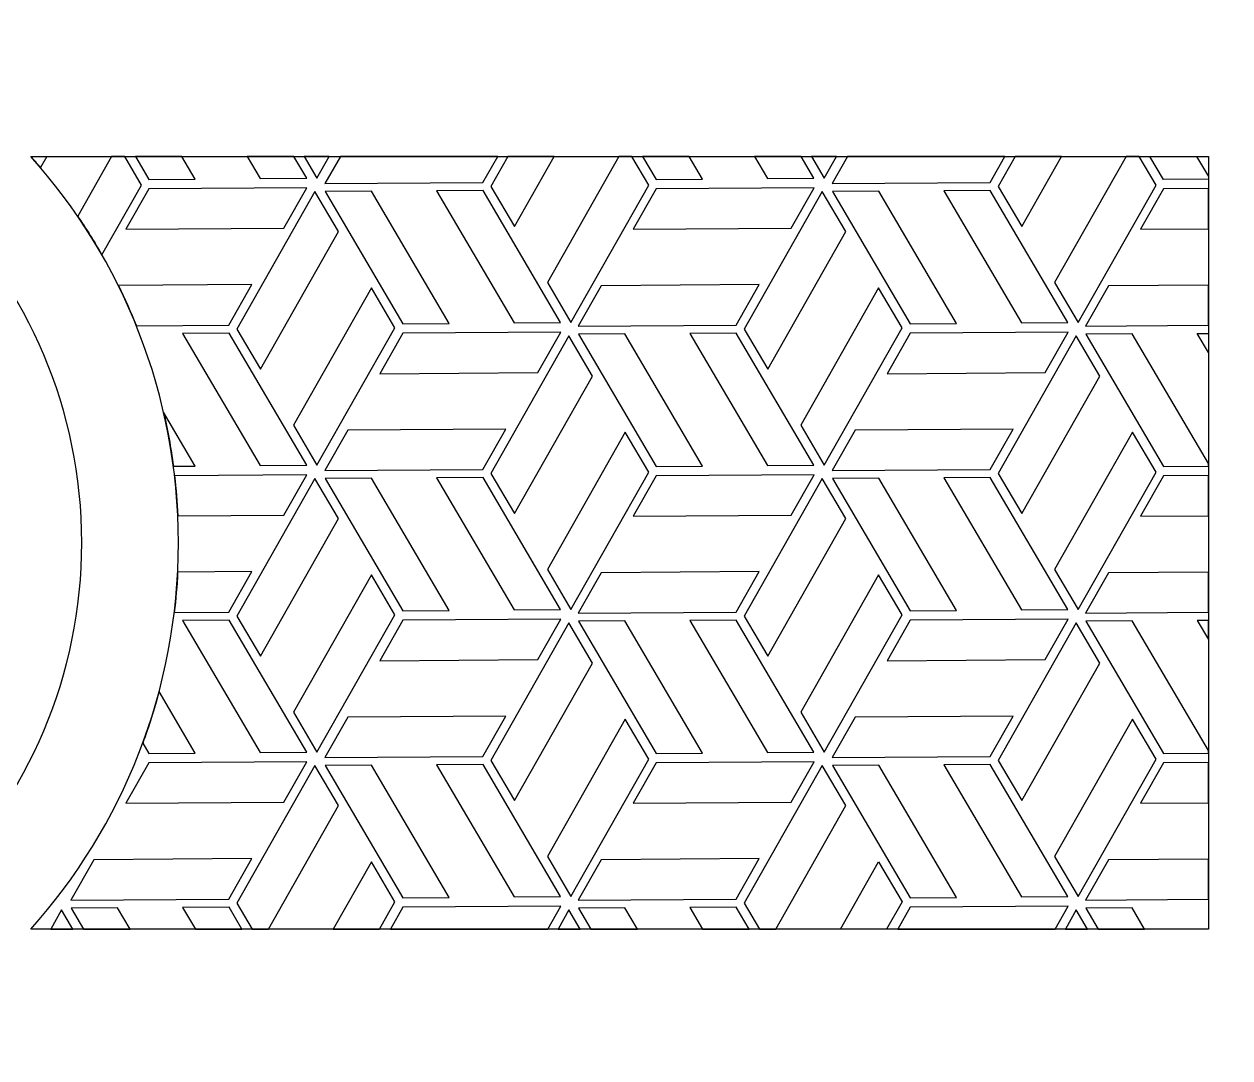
# Model space of a CAD drawing. Header units: centimetres. Extents: x -67.6 to -19.4, y -15.9 to 27.8.
# Drawn here: x -48.539 to -46.666, y -2.431 to -0.826 of the extents above; entities that cross this region are included whole.
import ezdxf

# ---------------------------------------------------------------- set-up
doc = ezdxf.new("R2010")
doc.units = ezdxf.units.CM
doc.header["$MEASUREMENT"] = 0
doc.layers.add('Layer 1', color=7, linetype='Continuous')

msp = doc.modelspace()

# ---------------------------------------------------------------- linework, layer by layer
at = {"layer": 'Layer 1', "color": 250, "lineweight": 25}
msp.add_open_spline([(-45.29952, -5.68124), (-45.29952, -5.68124), (-46.49952, -5.68124), (-46.49952, -5.68124), (-46.60952, -5.68124), (-46.69952, -5.59124), (-46.69952, -5.48124), (-46.69952, -5.48124), (-46.69952, -5.18124), (-46.69952, -5.18124), (-46.69952, -4.35624), (-47.37452, -3.68124), (-48.19952, -3.68124), (-48.19952, -3.68124), (-49.04952, -3.68124), (-49.04952, -3.68124), (-49.04952, -3.68124), (-49.04952, -3.38124), (-49.04952, -3.38124), (-49.04952, -3.38124), (-49.34952, -3.38124), (-49.34952, -3.38124), (-49.34952, -3.38124), (-49.34952, -3.68124), (-49.34952, -3.68124), (-49.34952, -3.68124), (-50.19952, -3.68124), (-50.19952, -3.68124), (-51.02452, -3.68124), (-51.69952, -4.35627), (-51.69952, -5.18124), (-51.69952, -5.18124), (-51.69952, -5.48124), (-51.69952, -5.48124), (-51.69952, -5.59124), (-51.78952, -5.68124), (-51.89952, -5.68124), (-51.89952, -5.68124), (-52.99952, -5.68124), (-52.99952, -5.68124), (-52.99952, -5.68124), (-52.99952, -3.68124), (-52.99952, -3.68124), (-52.99952, -3.68124), (-52.69952, -3.68124), (-52.69952, -3.68124), (-52.69952, -3.68124), (-52.69952, -1.28124), (-52.69952, -1.28124), (-52.69952, -1.28124), (-52.99952, -1.28124), (-52.99952, -1.28124), (-52.99952, -1.28124), (-52.99952, 1.45875), (-52.99952, 1.45875), (-52.99952, 1.45875), (-52.99952, 1.75875), (-52.99952, 1.75875), (-52.99952, 1.75875), (-52.99952, 5.21876), (-52.99952, 5.21876), (-52.99952, 5.21876), (-52.69952, 5.21876), (-52.69952, 5.21876), (-52.69952, 5.21876), (-52.69952, 6.71876), (-52.69952, 6.71876), (-52.69952, 6.71876), (-52.99952, 6.71876), (-52.99952, 6.71876), (-52.99952, 6.71876), (-52.99952, 9.11876), (-52.99952, 9.11876), (-52.99952, 9.11876), (-52.69952, 9.11876), (-52.69952, 9.11876), (-52.69952, 9.11876), (-52.69952, 9.71876), (-52.69952, 9.71876), (-52.69952, 9.71876), (-45.59952, 9.71876), (-45.59952, 9.71876)], degree=3, knots=[0, 0, 0, 0, 0.037037, 0.037037, 0.037037, 0.0740741, 0.0740741, 0.0740741, 0.1111111, 0.1111111, 0.1111111, 0.1481481, 0.1481481, 0.1481481, 0.1851852, 0.1851852, 0.1851852, 0.2222222, 0.2222222, 0.2222222, 0.2592593, 0.2592593, 0.2592593, 0.2962963, 0.2962963, 0.2962963, 0.3333333, 0.3333333, 0.3333333, 0.3703704, 0.3703704, 0.3703704, 0.4074074, 0.4074074, 0.4074074, 0.4444444, 0.4444444, 0.4444444, 0.4814815, 0.4814815, 0.4814815, 0.5185185, 0.5185185, 0.5185185, 0.5555556, 0.5555556, 0.5555556, 0.5925926, 0.5925926, 0.5925926, 0.6296296, 0.6296296, 0.6296296, 0.6666667, 0.6666667, 0.6666667, 0.7037037, 0.7037037, 0.7037037, 0.7407407, 0.7407407, 0.7407407, 0.7777778, 0.7777778, 0.7777778, 0.8148148, 0.8148148, 0.8148148, 0.8518519, 0.8518519, 0.8518519, 0.8888889, 0.8888889, 0.8888889, 0.9259259, 0.9259259, 0.9259259, 0.962963, 0.962963, 0.962963, 1, 1, 1, 1], dxfattribs=at)
at = {"layer": 'Layer 1', "color": 114, "lineweight": 25}
for points, knots in [([(-49.19952, -0.88122), (-48.78531, -0.88122), (-48.44952, -1.21701), (-48.44952, -1.63122), (-48.44952, -2.04543), (-48.78531, -2.38122), (-49.19952, -2.38122), (-49.61373, -2.38122), (-49.94952, -2.04543), (-49.94952, -1.63122), (-49.94952, -1.21701), (-49.61373, -0.88122), (-49.19952, -0.88122)], [0, 0, 0, 0, 0.25, 0.25, 0.25, 0.5, 0.5, 0.5, 0.75, 0.75, 0.75, 1, 1, 1, 1]), ([(-48.51359, -1.04862), (-48.51359, -1.04862), (-48.50372, -1.03122), (-48.50372, -1.03122), (-48.50372, -1.03122), (-48.52876, -1.03122), (-48.52876, -1.03122), (-48.52363, -1.03695), (-48.51856, -1.04275), (-48.51359, -1.04862)], [0, 0, 0, 0, 0.3333333, 0.3333333, 0.3333333, 0.6666667, 0.6666667, 0.6666667, 1, 1, 1, 1]), ([(-48.41822, -1.18427), (-48.43001, -1.1637), (-48.4426, -1.14365), (-48.45592, -1.12415), (-48.45592, -1.12415), (-48.40322, -1.03122), (-48.40322, -1.03122), (-48.40322, -1.03122), (-48.38287, -1.03122), (-48.38287, -1.03122), (-48.38287, -1.03122), (-48.3567, -1.07577), (-48.3567, -1.07577), (-48.3567, -1.07577), (-48.41822, -1.18427), (-48.41822, -1.18427)], [0, 0, 0, 0, 0.2, 0.2, 0.2, 0.4, 0.4, 0.4, 0.6, 0.6, 0.6, 0.8, 0.8, 0.8, 1, 1, 1, 1]), ([(-48.29392, -1.03122), (-48.29392, -1.03122), (-48.27328, -1.06634), (-48.27328, -1.06634), (-48.27328, -1.06634), (-48.34539, -1.06688), (-48.34539, -1.06688), (-48.34539, -1.06688), (-48.36634, -1.03122), (-48.36634, -1.03122), (-48.36634, -1.03122), (-48.29392, -1.03122), (-48.29392, -1.03122)], [0, 0, 0, 0, 0.25, 0.25, 0.25, 0.5, 0.5, 0.5, 0.75, 0.75, 0.75, 1, 1, 1, 1]), ([(-48.19253, -1.03122), (-48.19253, -1.03122), (-48.1201, -1.03122), (-48.1201, -1.03122), (-48.1201, -1.03122), (-48.10022, -1.06506), (-48.10022, -1.06506), (-48.10022, -1.06506), (-48.17233, -1.06559), (-48.17233, -1.06559), (-48.17233, -1.06559), (-48.19253, -1.03122), (-48.19253, -1.03122)], [0, 0, 0, 0, 0.25, 0.25, 0.25, 0.5, 0.5, 0.5, 0.75, 0.75, 0.75, 1, 1, 1, 1]), ([(-48.10418, -1.03122), (-48.10418, -1.03122), (-48.06511, -1.03122), (-48.06511, -1.03122), (-48.06511, -1.03122), (-48.0843, -1.06506), (-48.0843, -1.06506), (-48.0843, -1.06506), (-48.10418, -1.03122), (-48.10418, -1.03122)], [0, 0, 0, 0, 0.3333333, 0.3333333, 0.3333333, 0.6666667, 0.6666667, 0.6666667, 1, 1, 1, 1]), ([(-47.80348, -1.03122), (-47.80348, -1.03122), (-47.82639, -1.07157), (-47.82639, -1.07157), (-47.82639, -1.07157), (-48.07184, -1.07339), (-48.07184, -1.07339), (-48.07184, -1.07339), (-48.04789, -1.03122), (-48.04789, -1.03122), (-48.04789, -1.03122), (-47.80348, -1.03122), (-47.80348, -1.03122)], [0, 0, 0, 0, 0.25, 0.25, 0.25, 0.5, 0.5, 0.5, 0.75, 0.75, 0.75, 1, 1, 1, 1]), ([(-47.78751, -1.03122), (-47.78751, -1.03122), (-47.71573, -1.03122), (-47.71573, -1.03122), (-47.71573, -1.03122), (-47.77747, -1.14009), (-47.77747, -1.14009), (-47.77747, -1.14009), (-47.81399, -1.07791), (-47.81399, -1.07791), (-47.81399, -1.07791), (-47.78751, -1.03122), (-47.78751, -1.03122)], [0, 0, 0, 0, 0.25, 0.25, 0.25, 0.5, 0.5, 0.5, 0.75, 0.75, 0.75, 1, 1, 1, 1]), ([(-47.61523, -1.03122), (-47.61523, -1.03122), (-47.59488, -1.03122), (-47.59488, -1.03122), (-47.59488, -1.03122), (-47.56871, -1.07577), (-47.56871, -1.07577), (-47.56871, -1.07577), (-47.68979, -1.28928), (-47.68979, -1.28928), (-47.68979, -1.28928), (-47.72632, -1.2271), (-47.72632, -1.2271), (-47.72632, -1.2271), (-47.61523, -1.03122), (-47.61523, -1.03122)], [0, 0, 0, 0, 0.2, 0.2, 0.2, 0.4, 0.4, 0.4, 0.6, 0.6, 0.6, 0.8, 0.8, 0.8, 1, 1, 1, 1]), ([(-47.57835, -1.03122), (-47.57835, -1.03122), (-47.50593, -1.03122), (-47.50593, -1.03122), (-47.50593, -1.03122), (-47.48529, -1.06634), (-47.48529, -1.06634), (-47.48529, -1.06634), (-47.5574, -1.06688), (-47.5574, -1.06688), (-47.5574, -1.06688), (-47.57835, -1.03122), (-47.57835, -1.03122)], [0, 0, 0, 0, 0.25, 0.25, 0.25, 0.5, 0.5, 0.5, 0.75, 0.75, 0.75, 1, 1, 1, 1]), ([(-47.40453, -1.03122), (-47.40453, -1.03122), (-47.33211, -1.03122), (-47.33211, -1.03122), (-47.33211, -1.03122), (-47.31223, -1.06506), (-47.31223, -1.06506), (-47.31223, -1.06506), (-47.38434, -1.06559), (-47.38434, -1.06559), (-47.38434, -1.06559), (-47.40453, -1.03122), (-47.40453, -1.03122)], [0, 0, 0, 0, 0.25, 0.25, 0.25, 0.5, 0.5, 0.5, 0.75, 0.75, 0.75, 1, 1, 1, 1]), ([(-47.31619, -1.03122), (-47.31619, -1.03122), (-47.27712, -1.03122), (-47.27712, -1.03122), (-47.27712, -1.03122), (-47.29631, -1.06506), (-47.29631, -1.06506), (-47.29631, -1.06506), (-47.31619, -1.03122), (-47.31619, -1.03122)], [0, 0, 0, 0, 0.3333333, 0.3333333, 0.3333333, 0.6666667, 0.6666667, 0.6666667, 1, 1, 1, 1]), ([(-47.2599, -1.03122), (-47.2599, -1.03122), (-47.01549, -1.03122), (-47.01549, -1.03122), (-47.01549, -1.03122), (-47.0384, -1.07157), (-47.0384, -1.07157), (-47.0384, -1.07157), (-47.28385, -1.07339), (-47.28385, -1.07339), (-47.28385, -1.07339), (-47.2599, -1.03122), (-47.2599, -1.03122)], [0, 0, 0, 0, 0.25, 0.25, 0.25, 0.5, 0.5, 0.5, 0.75, 0.75, 0.75, 1, 1, 1, 1]), ([(-46.99952, -1.03122), (-46.99952, -1.03122), (-46.92774, -1.03122), (-46.92774, -1.03122), (-46.92774, -1.03122), (-46.98948, -1.14009), (-46.98948, -1.14009), (-46.98948, -1.14009), (-47.026, -1.07791), (-47.026, -1.07791), (-47.026, -1.07791), (-46.99952, -1.03122), (-46.99952, -1.03122)], [0, 0, 0, 0, 0.25, 0.25, 0.25, 0.5, 0.5, 0.5, 0.75, 0.75, 0.75, 1, 1, 1, 1]), ([(-46.82724, -1.03122), (-46.82724, -1.03122), (-46.80689, -1.03122), (-46.80689, -1.03122), (-46.80689, -1.03122), (-46.78072, -1.07577), (-46.78072, -1.07577), (-46.78072, -1.07577), (-46.9018, -1.28928), (-46.9018, -1.28928), (-46.9018, -1.28928), (-46.93832, -1.2271), (-46.93832, -1.2271), (-46.93832, -1.2271), (-46.82724, -1.03122), (-46.82724, -1.03122)], [0, 0, 0, 0, 0.2, 0.2, 0.2, 0.4, 0.4, 0.4, 0.6, 0.6, 0.6, 0.8, 0.8, 0.8, 1, 1, 1, 1]), ([(-46.69952, -1.06636), (-46.69952, -1.06636), (-46.69952, -1.06256), (-46.69952, -1.06256), (-46.69952, -1.06256), (-46.71794, -1.03122), (-46.71794, -1.03122), (-46.71794, -1.03122), (-46.79036, -1.03122), (-46.79036, -1.03122), (-46.79036, -1.03122), (-46.76941, -1.06688), (-46.76941, -1.06688), (-46.76941, -1.06688), (-46.69952, -1.06636), (-46.69952, -1.06636)], [0, 0, 0, 0, 0.2, 0.2, 0.2, 0.4, 0.4, 0.4, 0.6, 0.6, 0.6, 0.8, 0.8, 0.8, 1, 1, 1, 1]), ([(-48.13545, -1.14258), (-48.13545, -1.14258), (-48.38094, -1.1444), (-48.38094, -1.1444), (-48.38094, -1.1444), (-48.34533, -1.08169), (-48.34533, -1.08169), (-48.34533, -1.08169), (-48.09984, -1.07987), (-48.09984, -1.07987), (-48.09984, -1.07987), (-48.13545, -1.14258), (-48.13545, -1.14258)], [0, 0, 0, 0, 0.25, 0.25, 0.25, 0.5, 0.5, 0.5, 0.75, 0.75, 0.75, 1, 1, 1, 1]), ([(-48.05087, -1.14805), (-48.05087, -1.14805), (-48.17197, -1.3616), (-48.17197, -1.3616), (-48.17197, -1.3616), (-48.2085, -1.29942), (-48.2085, -1.29942), (-48.2085, -1.29942), (-48.08739, -1.08588), (-48.08739, -1.08588), (-48.08739, -1.08588), (-48.05087, -1.14805), (-48.05087, -1.14805)], [0, 0, 0, 0, 0.25, 0.25, 0.25, 0.5, 0.5, 0.5, 0.75, 0.75, 0.75, 1, 1, 1, 1]), ([(-47.99936, -1.08534), (-47.99936, -1.08534), (-47.87877, -1.29056), (-47.87877, -1.29056), (-47.87877, -1.29056), (-47.95088, -1.2911), (-47.95088, -1.2911), (-47.95088, -1.2911), (-48.07147, -1.08588), (-48.07147, -1.08588), (-48.07147, -1.08588), (-47.99936, -1.08534), (-47.99936, -1.08534)], [0, 0, 0, 0, 0.25, 0.25, 0.25, 0.5, 0.5, 0.5, 0.75, 0.75, 0.75, 1, 1, 1, 1]), ([(-47.8263, -1.08406), (-47.8263, -1.08406), (-47.70571, -1.28928), (-47.70571, -1.28928), (-47.70571, -1.28928), (-47.77782, -1.28981), (-47.77782, -1.28981), (-47.77782, -1.28981), (-47.89841, -1.08459), (-47.89841, -1.08459), (-47.89841, -1.08459), (-47.8263, -1.08406), (-47.8263, -1.08406)], [0, 0, 0, 0, 0.25, 0.25, 0.25, 0.5, 0.5, 0.5, 0.75, 0.75, 0.75, 1, 1, 1, 1]), ([(-47.34746, -1.14258), (-47.34746, -1.14258), (-47.59295, -1.1444), (-47.59295, -1.1444), (-47.59295, -1.1444), (-47.55734, -1.08169), (-47.55734, -1.08169), (-47.55734, -1.08169), (-47.31185, -1.07987), (-47.31185, -1.07987), (-47.31185, -1.07987), (-47.34746, -1.14258), (-47.34746, -1.14258)], [0, 0, 0, 0, 0.25, 0.25, 0.25, 0.5, 0.5, 0.5, 0.75, 0.75, 0.75, 1, 1, 1, 1]), ([(-47.26288, -1.14805), (-47.26288, -1.14805), (-47.38398, -1.3616), (-47.38398, -1.3616), (-47.38398, -1.3616), (-47.4205, -1.29942), (-47.4205, -1.29942), (-47.4205, -1.29942), (-47.2994, -1.08588), (-47.2994, -1.08588), (-47.2994, -1.08588), (-47.26288, -1.14805), (-47.26288, -1.14805)], [0, 0, 0, 0, 0.25, 0.25, 0.25, 0.5, 0.5, 0.5, 0.75, 0.75, 0.75, 1, 1, 1, 1]), ([(-47.21137, -1.08534), (-47.21137, -1.08534), (-47.09078, -1.29056), (-47.09078, -1.29056), (-47.09078, -1.29056), (-47.16289, -1.2911), (-47.16289, -1.2911), (-47.16289, -1.2911), (-47.28348, -1.08588), (-47.28348, -1.08588), (-47.28348, -1.08588), (-47.21137, -1.08534), (-47.21137, -1.08534)], [0, 0, 0, 0, 0.25, 0.25, 0.25, 0.5, 0.5, 0.5, 0.75, 0.75, 0.75, 1, 1, 1, 1]), ([(-47.03831, -1.08406), (-47.03831, -1.08406), (-46.91772, -1.28928), (-46.91772, -1.28928), (-46.91772, -1.28928), (-46.98983, -1.28981), (-46.98983, -1.28981), (-46.98983, -1.28981), (-47.11042, -1.08459), (-47.11042, -1.08459), (-47.11042, -1.08459), (-47.03831, -1.08406), (-47.03831, -1.08406)], [0, 0, 0, 0, 0.25, 0.25, 0.25, 0.5, 0.5, 0.5, 0.75, 0.75, 0.75, 1, 1, 1, 1]), ([(-46.69952, -1.14362), (-46.69952, -1.14362), (-46.80496, -1.1444), (-46.80496, -1.1444), (-46.80496, -1.1444), (-46.76935, -1.08169), (-46.76935, -1.08169), (-46.76935, -1.08169), (-46.69952, -1.08117), (-46.69952, -1.08117), (-46.69952, -1.08117), (-46.69952, -1.14362), (-46.69952, -1.14362)], [0, 0, 0, 0, 0.25, 0.25, 0.25, 0.5, 0.5, 0.5, 0.75, 0.75, 0.75, 1, 1, 1, 1]), ([(-48.3648, -1.29415), (-48.37335, -1.27299), (-48.3827, -1.25223), (-48.39278, -1.23191), (-48.39278, -1.23191), (-48.18529, -1.23037), (-48.18529, -1.23037), (-48.18529, -1.23037), (-48.2209, -1.29308), (-48.2209, -1.29308), (-48.2209, -1.29308), (-48.3648, -1.29415), (-48.3648, -1.29415)], [0, 0, 0, 0, 0.25, 0.25, 0.25, 0.5, 0.5, 0.5, 0.75, 0.75, 0.75, 1, 1, 1, 1]), ([(-47.96322, -1.29728), (-47.96322, -1.29728), (-48.0843, -1.51079), (-48.0843, -1.51079), (-48.0843, -1.51079), (-48.12082, -1.44861), (-48.12082, -1.44861), (-48.12082, -1.44861), (-47.99974, -1.2351), (-47.99974, -1.2351), (-47.99974, -1.2351), (-47.96322, -1.29728), (-47.96322, -1.29728)], [0, 0, 0, 0, 0.25, 0.25, 0.25, 0.5, 0.5, 0.5, 0.75, 0.75, 0.75, 1, 1, 1, 1]), ([(-47.43291, -1.29308), (-47.43291, -1.29308), (-47.67835, -1.2949), (-47.67835, -1.2949), (-47.67835, -1.2949), (-47.64275, -1.23219), (-47.64275, -1.23219), (-47.64275, -1.23219), (-47.3973, -1.23037), (-47.3973, -1.23037), (-47.3973, -1.23037), (-47.43291, -1.29308), (-47.43291, -1.29308)], [0, 0, 0, 0, 0.25, 0.25, 0.25, 0.5, 0.5, 0.5, 0.75, 0.75, 0.75, 1, 1, 1, 1]), ([(-47.17523, -1.29728), (-47.17523, -1.29728), (-47.29631, -1.51079), (-47.29631, -1.51079), (-47.29631, -1.51079), (-47.33283, -1.44861), (-47.33283, -1.44861), (-47.33283, -1.44861), (-47.21175, -1.2351), (-47.21175, -1.2351), (-47.21175, -1.2351), (-47.17523, -1.29728), (-47.17523, -1.29728)], [0, 0, 0, 0, 0.25, 0.25, 0.25, 0.5, 0.5, 0.5, 0.75, 0.75, 0.75, 1, 1, 1, 1]), ([(-46.69952, -1.23104), (-46.69952, -1.23104), (-46.69952, -1.29348), (-46.69952, -1.29348), (-46.69952, -1.29348), (-46.89036, -1.2949), (-46.89036, -1.2949), (-46.89036, -1.2949), (-46.85476, -1.23219), (-46.85476, -1.23219), (-46.85476, -1.23219), (-46.69952, -1.23104), (-46.69952, -1.23104)], [0, 0, 0, 0, 0.25, 0.25, 0.25, 0.5, 0.5, 0.5, 0.75, 0.75, 0.75, 1, 1, 1, 1]), ([(-48.22081, -1.30557), (-48.22081, -1.30557), (-48.10022, -1.51079), (-48.10022, -1.51079), (-48.10022, -1.51079), (-48.17233, -1.51132), (-48.17233, -1.51132), (-48.17233, -1.51132), (-48.29292, -1.3061), (-48.29292, -1.3061), (-48.29292, -1.3061), (-48.22081, -1.30557), (-48.22081, -1.30557)], [0, 0, 0, 0, 0.25, 0.25, 0.25, 0.5, 0.5, 0.5, 0.75, 0.75, 0.75, 1, 1, 1, 1]), ([(-47.74094, -1.3668), (-47.74094, -1.3668), (-47.98643, -1.36862), (-47.98643, -1.36862), (-47.98643, -1.36862), (-47.95083, -1.30592), (-47.95083, -1.30592), (-47.95083, -1.30592), (-47.70534, -1.30409), (-47.70534, -1.30409), (-47.70534, -1.30409), (-47.74094, -1.3668), (-47.74094, -1.3668)], [0, 0, 0, 0, 0.25, 0.25, 0.25, 0.5, 0.5, 0.5, 0.75, 0.75, 0.75, 1, 1, 1, 1]), ([(-47.65636, -1.37228), (-47.65636, -1.37228), (-47.77747, -1.58582), (-47.77747, -1.58582), (-47.77747, -1.58582), (-47.81399, -1.52365), (-47.81399, -1.52365), (-47.81399, -1.52365), (-47.69289, -1.3101), (-47.69289, -1.3101), (-47.69289, -1.3101), (-47.65636, -1.37228), (-47.65636, -1.37228)], [0, 0, 0, 0, 0.25, 0.25, 0.25, 0.5, 0.5, 0.5, 0.75, 0.75, 0.75, 1, 1, 1, 1]), ([(-47.60588, -1.30685), (-47.60588, -1.30685), (-47.48529, -1.51207), (-47.48529, -1.51207), (-47.48529, -1.51207), (-47.5574, -1.51261), (-47.5574, -1.51261), (-47.5574, -1.51261), (-47.67799, -1.30739), (-47.67799, -1.30739), (-47.67799, -1.30739), (-47.60588, -1.30685), (-47.60588, -1.30685)], [0, 0, 0, 0, 0.25, 0.25, 0.25, 0.5, 0.5, 0.5, 0.75, 0.75, 0.75, 1, 1, 1, 1]), ([(-47.43282, -1.30557), (-47.43282, -1.30557), (-47.31223, -1.51079), (-47.31223, -1.51079), (-47.31223, -1.51079), (-47.38434, -1.51132), (-47.38434, -1.51132), (-47.38434, -1.51132), (-47.50492, -1.3061), (-47.50492, -1.3061), (-47.50492, -1.3061), (-47.43282, -1.30557), (-47.43282, -1.30557)], [0, 0, 0, 0, 0.25, 0.25, 0.25, 0.5, 0.5, 0.5, 0.75, 0.75, 0.75, 1, 1, 1, 1]), ([(-46.95295, -1.3668), (-46.95295, -1.3668), (-47.19844, -1.36862), (-47.19844, -1.36862), (-47.19844, -1.36862), (-47.16284, -1.30592), (-47.16284, -1.30592), (-47.16284, -1.30592), (-46.91735, -1.30409), (-46.91735, -1.30409), (-46.91735, -1.30409), (-46.95295, -1.3668), (-46.95295, -1.3668)], [0, 0, 0, 0, 0.25, 0.25, 0.25, 0.5, 0.5, 0.5, 0.75, 0.75, 0.75, 1, 1, 1, 1]), ([(-46.86837, -1.37228), (-46.86837, -1.37228), (-46.98948, -1.58582), (-46.98948, -1.58582), (-46.98948, -1.58582), (-47.026, -1.52365), (-47.026, -1.52365), (-47.026, -1.52365), (-46.90489, -1.3101), (-46.90489, -1.3101), (-46.90489, -1.3101), (-46.86837, -1.37228), (-46.86837, -1.37228)], [0, 0, 0, 0, 0.25, 0.25, 0.25, 0.5, 0.5, 0.5, 0.75, 0.75, 0.75, 1, 1, 1, 1]), ([(-46.69952, -1.51209), (-46.69952, -1.51209), (-46.76941, -1.51261), (-46.76941, -1.51261), (-46.76941, -1.51261), (-46.88999, -1.30739), (-46.88999, -1.30739), (-46.88999, -1.30739), (-46.81789, -1.30685), (-46.81789, -1.30685), (-46.81789, -1.30685), (-46.69952, -1.50829), (-46.69952, -1.50829), (-46.69952, -1.50829), (-46.69952, -1.51209), (-46.69952, -1.51209)], [0, 0, 0, 0, 0.2, 0.2, 0.2, 0.4, 0.4, 0.4, 0.6, 0.6, 0.6, 0.8, 0.8, 0.8, 1, 1, 1, 1]), ([(-46.69952, -1.33573), (-46.69952, -1.33573), (-46.71693, -1.3061), (-46.71693, -1.3061), (-46.71693, -1.3061), (-46.69952, -1.30597), (-46.69952, -1.30597)], [0, 0, 0, 0, 0.5, 0.5, 0.5, 1, 1, 1, 1]), ([(-48.30731, -1.51232), (-48.31105, -1.48388), (-48.31615, -1.45584), (-48.3225, -1.4283), (-48.3225, -1.4283), (-48.27328, -1.51207), (-48.27328, -1.51207), (-48.27328, -1.51207), (-48.30731, -1.51232), (-48.30731, -1.51232)], [0, 0, 0, 0, 0.3333333, 0.3333333, 0.3333333, 0.6666667, 0.6666667, 0.6666667, 1, 1, 1, 1]), ([(-47.82639, -1.5173), (-47.82639, -1.5173), (-48.07184, -1.51912), (-48.07184, -1.51912), (-48.07184, -1.51912), (-48.03623, -1.45641), (-48.03623, -1.45641), (-48.03623, -1.45641), (-47.79079, -1.45459), (-47.79079, -1.45459), (-47.79079, -1.45459), (-47.82639, -1.5173), (-47.82639, -1.5173)], [0, 0, 0, 0, 0.25, 0.25, 0.25, 0.5, 0.5, 0.5, 0.75, 0.75, 0.75, 1, 1, 1, 1]), ([(-47.56871, -1.5215), (-47.56871, -1.5215), (-47.68979, -1.73501), (-47.68979, -1.73501), (-47.68979, -1.73501), (-47.72632, -1.67283), (-47.72632, -1.67283), (-47.72632, -1.67283), (-47.60523, -1.45933), (-47.60523, -1.45933), (-47.60523, -1.45933), (-47.56871, -1.5215), (-47.56871, -1.5215)], [0, 0, 0, 0, 0.25, 0.25, 0.25, 0.5, 0.5, 0.5, 0.75, 0.75, 0.75, 1, 1, 1, 1]), ([(-47.0384, -1.5173), (-47.0384, -1.5173), (-47.28385, -1.51912), (-47.28385, -1.51912), (-47.28385, -1.51912), (-47.24824, -1.45641), (-47.24824, -1.45641), (-47.24824, -1.45641), (-47.0028, -1.45459), (-47.0028, -1.45459), (-47.0028, -1.45459), (-47.0384, -1.5173), (-47.0384, -1.5173)], [0, 0, 0, 0, 0.25, 0.25, 0.25, 0.5, 0.5, 0.5, 0.75, 0.75, 0.75, 1, 1, 1, 1]), ([(-46.78072, -1.5215), (-46.78072, -1.5215), (-46.9018, -1.73501), (-46.9018, -1.73501), (-46.9018, -1.73501), (-46.93832, -1.67283), (-46.93832, -1.67283), (-46.93832, -1.67283), (-46.81724, -1.45933), (-46.81724, -1.45933), (-46.81724, -1.45933), (-46.78072, -1.5215), (-46.78072, -1.5215)], [0, 0, 0, 0, 0.25, 0.25, 0.25, 0.5, 0.5, 0.5, 0.75, 0.75, 0.75, 1, 1, 1, 1]), ([(-48.30047, -1.58953), (-48.30142, -1.56853), (-48.30311, -1.54772), (-48.30548, -1.52713), (-48.30548, -1.52713), (-48.09984, -1.5256), (-48.09984, -1.5256), (-48.09984, -1.5256), (-48.13545, -1.58831), (-48.13545, -1.58831), (-48.13545, -1.58831), (-48.30047, -1.58953), (-48.30047, -1.58953)], [0, 0, 0, 0, 0.25, 0.25, 0.25, 0.5, 0.5, 0.5, 0.75, 0.75, 0.75, 1, 1, 1, 1]), ([(-48.05087, -1.59379), (-48.05087, -1.59379), (-48.17197, -1.80733), (-48.17197, -1.80733), (-48.17197, -1.80733), (-48.2085, -1.74516), (-48.2085, -1.74516), (-48.2085, -1.74516), (-48.08739, -1.53161), (-48.08739, -1.53161), (-48.08739, -1.53161), (-48.05087, -1.59379), (-48.05087, -1.59379)], [0, 0, 0, 0, 0.25, 0.25, 0.25, 0.5, 0.5, 0.5, 0.75, 0.75, 0.75, 1, 1, 1, 1]), ([(-47.99936, -1.53107), (-47.99936, -1.53107), (-47.87877, -1.7363), (-47.87877, -1.7363), (-47.87877, -1.7363), (-47.95088, -1.73683), (-47.95088, -1.73683), (-47.95088, -1.73683), (-48.07147, -1.53161), (-48.07147, -1.53161), (-48.07147, -1.53161), (-47.99936, -1.53107), (-47.99936, -1.53107)], [0, 0, 0, 0, 0.25, 0.25, 0.25, 0.5, 0.5, 0.5, 0.75, 0.75, 0.75, 1, 1, 1, 1]), ([(-47.8263, -1.52979), (-47.8263, -1.52979), (-47.70571, -1.73501), (-47.70571, -1.73501), (-47.70571, -1.73501), (-47.77782, -1.73555), (-47.77782, -1.73555), (-47.77782, -1.73555), (-47.89841, -1.53032), (-47.89841, -1.53032), (-47.89841, -1.53032), (-47.8263, -1.52979), (-47.8263, -1.52979)], [0, 0, 0, 0, 0.25, 0.25, 0.25, 0.5, 0.5, 0.5, 0.75, 0.75, 0.75, 1, 1, 1, 1]), ([(-47.34746, -1.58831), (-47.34746, -1.58831), (-47.59295, -1.59013), (-47.59295, -1.59013), (-47.59295, -1.59013), (-47.55734, -1.52743), (-47.55734, -1.52743), (-47.55734, -1.52743), (-47.31185, -1.5256), (-47.31185, -1.5256), (-47.31185, -1.5256), (-47.34746, -1.58831), (-47.34746, -1.58831)], [0, 0, 0, 0, 0.25, 0.25, 0.25, 0.5, 0.5, 0.5, 0.75, 0.75, 0.75, 1, 1, 1, 1]), ([(-47.26288, -1.59379), (-47.26288, -1.59379), (-47.38398, -1.80733), (-47.38398, -1.80733), (-47.38398, -1.80733), (-47.4205, -1.74516), (-47.4205, -1.74516), (-47.4205, -1.74516), (-47.2994, -1.53161), (-47.2994, -1.53161), (-47.2994, -1.53161), (-47.26288, -1.59379), (-47.26288, -1.59379)], [0, 0, 0, 0, 0.25, 0.25, 0.25, 0.5, 0.5, 0.5, 0.75, 0.75, 0.75, 1, 1, 1, 1]), ([(-47.21137, -1.53107), (-47.21137, -1.53107), (-47.09078, -1.7363), (-47.09078, -1.7363), (-47.09078, -1.7363), (-47.16289, -1.73683), (-47.16289, -1.73683), (-47.16289, -1.73683), (-47.28348, -1.53161), (-47.28348, -1.53161), (-47.28348, -1.53161), (-47.21137, -1.53107), (-47.21137, -1.53107)], [0, 0, 0, 0, 0.25, 0.25, 0.25, 0.5, 0.5, 0.5, 0.75, 0.75, 0.75, 1, 1, 1, 1]), ([(-47.03831, -1.52979), (-47.03831, -1.52979), (-46.91772, -1.73501), (-46.91772, -1.73501), (-46.91772, -1.73501), (-46.98983, -1.73555), (-46.98983, -1.73555), (-46.98983, -1.73555), (-47.11042, -1.53032), (-47.11042, -1.53032), (-47.11042, -1.53032), (-47.03831, -1.52979), (-47.03831, -1.52979)], [0, 0, 0, 0, 0.25, 0.25, 0.25, 0.5, 0.5, 0.5, 0.75, 0.75, 0.75, 1, 1, 1, 1]), ([(-46.69952, -1.58935), (-46.69952, -1.58935), (-46.80496, -1.59013), (-46.80496, -1.59013), (-46.80496, -1.59013), (-46.76935, -1.52743), (-46.76935, -1.52743), (-46.76935, -1.52743), (-46.69952, -1.52691), (-46.69952, -1.52691), (-46.69952, -1.52691), (-46.69952, -1.58935), (-46.69952, -1.58935)], [0, 0, 0, 0, 0.25, 0.25, 0.25, 0.5, 0.5, 0.5, 0.75, 0.75, 0.75, 1, 1, 1, 1]), ([(-48.30596, -1.73944), (-48.30349, -1.71883), (-48.30171, -1.69798), (-48.30066, -1.67696), (-48.30066, -1.67696), (-48.18529, -1.6761), (-48.18529, -1.6761), (-48.18529, -1.6761), (-48.2209, -1.73881), (-48.2209, -1.73881), (-48.2209, -1.73881), (-48.30596, -1.73944), (-48.30596, -1.73944)], [0, 0, 0, 0, 0.25, 0.25, 0.25, 0.5, 0.5, 0.5, 0.75, 0.75, 0.75, 1, 1, 1, 1]), ([(-47.96322, -1.74301), (-47.96322, -1.74301), (-48.0843, -1.95652), (-48.0843, -1.95652), (-48.0843, -1.95652), (-48.12082, -1.89434), (-48.12082, -1.89434), (-48.12082, -1.89434), (-47.99974, -1.68084), (-47.99974, -1.68084), (-47.99974, -1.68084), (-47.96322, -1.74301), (-47.96322, -1.74301)], [0, 0, 0, 0, 0.25, 0.25, 0.25, 0.5, 0.5, 0.5, 0.75, 0.75, 0.75, 1, 1, 1, 1]), ([(-47.43291, -1.73881), (-47.43291, -1.73881), (-47.67835, -1.74063), (-47.67835, -1.74063), (-47.67835, -1.74063), (-47.64275, -1.67792), (-47.64275, -1.67792), (-47.64275, -1.67792), (-47.3973, -1.6761), (-47.3973, -1.6761), (-47.3973, -1.6761), (-47.43291, -1.73881), (-47.43291, -1.73881)], [0, 0, 0, 0, 0.25, 0.25, 0.25, 0.5, 0.5, 0.5, 0.75, 0.75, 0.75, 1, 1, 1, 1]), ([(-47.17523, -1.74301), (-47.17523, -1.74301), (-47.29631, -1.95652), (-47.29631, -1.95652), (-47.29631, -1.95652), (-47.33283, -1.89434), (-47.33283, -1.89434), (-47.33283, -1.89434), (-47.21175, -1.68084), (-47.21175, -1.68084), (-47.21175, -1.68084), (-47.17523, -1.74301), (-47.17523, -1.74301)], [0, 0, 0, 0, 0.25, 0.25, 0.25, 0.5, 0.5, 0.5, 0.75, 0.75, 0.75, 1, 1, 1, 1]), ([(-46.69952, -1.67677), (-46.69952, -1.67677), (-46.69952, -1.73921), (-46.69952, -1.73921), (-46.69952, -1.73921), (-46.89036, -1.74063), (-46.89036, -1.74063), (-46.89036, -1.74063), (-46.85476, -1.67792), (-46.85476, -1.67792), (-46.85476, -1.67792), (-46.69952, -1.67677), (-46.69952, -1.67677)], [0, 0, 0, 0, 0.25, 0.25, 0.25, 0.5, 0.5, 0.5, 0.75, 0.75, 0.75, 1, 1, 1, 1]), ([(-48.22081, -1.7513), (-48.22081, -1.7513), (-48.10022, -1.95652), (-48.10022, -1.95652), (-48.10022, -1.95652), (-48.17233, -1.95706), (-48.17233, -1.95706), (-48.17233, -1.95706), (-48.29292, -1.75183), (-48.29292, -1.75183), (-48.29292, -1.75183), (-48.22081, -1.7513), (-48.22081, -1.7513)], [0, 0, 0, 0, 0.25, 0.25, 0.25, 0.5, 0.5, 0.5, 0.75, 0.75, 0.75, 1, 1, 1, 1]), ([(-47.74094, -1.81253), (-47.74094, -1.81253), (-47.98643, -1.81436), (-47.98643, -1.81436), (-47.98643, -1.81436), (-47.95083, -1.75165), (-47.95083, -1.75165), (-47.95083, -1.75165), (-47.70534, -1.74982), (-47.70534, -1.74982), (-47.70534, -1.74982), (-47.74094, -1.81253), (-47.74094, -1.81253)], [0, 0, 0, 0, 0.25, 0.25, 0.25, 0.5, 0.5, 0.5, 0.75, 0.75, 0.75, 1, 1, 1, 1]), ([(-47.65636, -1.81801), (-47.65636, -1.81801), (-47.77747, -2.03156), (-47.77747, -2.03156), (-47.77747, -2.03156), (-47.81399, -1.96938), (-47.81399, -1.96938), (-47.81399, -1.96938), (-47.69289, -1.75583), (-47.69289, -1.75583), (-47.69289, -1.75583), (-47.65636, -1.81801), (-47.65636, -1.81801)], [0, 0, 0, 0, 0.25, 0.25, 0.25, 0.5, 0.5, 0.5, 0.75, 0.75, 0.75, 1, 1, 1, 1]), ([(-47.60588, -1.75258), (-47.60588, -1.75258), (-47.48529, -1.95781), (-47.48529, -1.95781), (-47.48529, -1.95781), (-47.5574, -1.95834), (-47.5574, -1.95834), (-47.5574, -1.95834), (-47.67799, -1.75312), (-47.67799, -1.75312), (-47.67799, -1.75312), (-47.60588, -1.75258), (-47.60588, -1.75258)], [0, 0, 0, 0, 0.25, 0.25, 0.25, 0.5, 0.5, 0.5, 0.75, 0.75, 0.75, 1, 1, 1, 1]), ([(-47.43282, -1.7513), (-47.43282, -1.7513), (-47.31223, -1.95652), (-47.31223, -1.95652), (-47.31223, -1.95652), (-47.38434, -1.95706), (-47.38434, -1.95706), (-47.38434, -1.95706), (-47.50492, -1.75183), (-47.50492, -1.75183), (-47.50492, -1.75183), (-47.43282, -1.7513), (-47.43282, -1.7513)], [0, 0, 0, 0, 0.25, 0.25, 0.25, 0.5, 0.5, 0.5, 0.75, 0.75, 0.75, 1, 1, 1, 1]), ([(-46.95295, -1.81253), (-46.95295, -1.81253), (-47.19844, -1.81436), (-47.19844, -1.81436), (-47.19844, -1.81436), (-47.16284, -1.75165), (-47.16284, -1.75165), (-47.16284, -1.75165), (-46.91735, -1.74982), (-46.91735, -1.74982), (-46.91735, -1.74982), (-46.95295, -1.81253), (-46.95295, -1.81253)], [0, 0, 0, 0, 0.25, 0.25, 0.25, 0.5, 0.5, 0.5, 0.75, 0.75, 0.75, 1, 1, 1, 1]), ([(-46.86837, -1.81801), (-46.86837, -1.81801), (-46.98948, -2.03156), (-46.98948, -2.03156), (-46.98948, -2.03156), (-47.026, -1.96938), (-47.026, -1.96938), (-47.026, -1.96938), (-46.90489, -1.75583), (-46.90489, -1.75583), (-46.90489, -1.75583), (-46.86837, -1.81801), (-46.86837, -1.81801)], [0, 0, 0, 0, 0.25, 0.25, 0.25, 0.5, 0.5, 0.5, 0.75, 0.75, 0.75, 1, 1, 1, 1]), ([(-46.69952, -1.95783), (-46.69952, -1.95783), (-46.76941, -1.95834), (-46.76941, -1.95834), (-46.76941, -1.95834), (-46.88999, -1.75312), (-46.88999, -1.75312), (-46.88999, -1.75312), (-46.81789, -1.75258), (-46.81789, -1.75258), (-46.81789, -1.75258), (-46.69952, -1.95403), (-46.69952, -1.95403), (-46.69952, -1.95403), (-46.69952, -1.95783), (-46.69952, -1.95783)], [0, 0, 0, 0, 0.2, 0.2, 0.2, 0.4, 0.4, 0.4, 0.6, 0.6, 0.6, 0.8, 0.8, 0.8, 1, 1, 1, 1]), ([(-46.69952, -1.78146), (-46.69952, -1.78146), (-46.71693, -1.75183), (-46.71693, -1.75183), (-46.71693, -1.75183), (-46.69952, -1.7517), (-46.69952, -1.7517), (-46.69952, -1.7517), (-46.69952, -1.78146), (-46.69952, -1.78146)], [0, 0, 0, 0, 0.3333333, 0.3333333, 0.3333333, 0.6666667, 0.6666667, 0.6666667, 1, 1, 1, 1]), ([(-48.35478, -1.94236), (-48.34513, -1.91621), (-48.33666, -1.88946), (-48.32945, -1.86221), (-48.32945, -1.86221), (-48.27328, -1.95781), (-48.27328, -1.95781), (-48.27328, -1.95781), (-48.34539, -1.95834), (-48.34539, -1.95834), (-48.34539, -1.95834), (-48.35478, -1.94236), (-48.35478, -1.94236)], [0, 0, 0, 0, 0.25, 0.25, 0.25, 0.5, 0.5, 0.5, 0.75, 0.75, 0.75, 1, 1, 1, 1]), ([(-47.82639, -1.96303), (-47.82639, -1.96303), (-48.07184, -1.96485), (-48.07184, -1.96485), (-48.07184, -1.96485), (-48.03623, -1.90215), (-48.03623, -1.90215), (-48.03623, -1.90215), (-47.79079, -1.90032), (-47.79079, -1.90032), (-47.79079, -1.90032), (-47.82639, -1.96303), (-47.82639, -1.96303)], [0, 0, 0, 0, 0.25, 0.25, 0.25, 0.5, 0.5, 0.5, 0.75, 0.75, 0.75, 1, 1, 1, 1]), ([(-47.56871, -1.96724), (-47.56871, -1.96724), (-47.68979, -2.18074), (-47.68979, -2.18074), (-47.68979, -2.18074), (-47.72632, -2.11857), (-47.72632, -2.11857), (-47.72632, -2.11857), (-47.60523, -1.90506), (-47.60523, -1.90506), (-47.60523, -1.90506), (-47.56871, -1.96724), (-47.56871, -1.96724)], [0, 0, 0, 0, 0.25, 0.25, 0.25, 0.5, 0.5, 0.5, 0.75, 0.75, 0.75, 1, 1, 1, 1]), ([(-47.0384, -1.96303), (-47.0384, -1.96303), (-47.28385, -1.96485), (-47.28385, -1.96485), (-47.28385, -1.96485), (-47.24824, -1.90215), (-47.24824, -1.90215), (-47.24824, -1.90215), (-47.0028, -1.90032), (-47.0028, -1.90032), (-47.0028, -1.90032), (-47.0384, -1.96303), (-47.0384, -1.96303)], [0, 0, 0, 0, 0.25, 0.25, 0.25, 0.5, 0.5, 0.5, 0.75, 0.75, 0.75, 1, 1, 1, 1]), ([(-46.78072, -1.96724), (-46.78072, -1.96724), (-46.9018, -2.18074), (-46.9018, -2.18074), (-46.9018, -2.18074), (-46.93832, -2.11857), (-46.93832, -2.11857), (-46.93832, -2.11857), (-46.81724, -1.90506), (-46.81724, -1.90506), (-46.81724, -1.90506), (-46.78072, -1.96724), (-46.78072, -1.96724)], [0, 0, 0, 0, 0.25, 0.25, 0.25, 0.5, 0.5, 0.5, 0.75, 0.75, 0.75, 1, 1, 1, 1]), ([(-48.13545, -2.03404), (-48.13545, -2.03404), (-48.38094, -2.03587), (-48.38094, -2.03587), (-48.38094, -2.03587), (-48.34533, -1.97316), (-48.34533, -1.97316), (-48.34533, -1.97316), (-48.09984, -1.97133), (-48.09984, -1.97133), (-48.09984, -1.97133), (-48.13545, -2.03404), (-48.13545, -2.03404)], [0, 0, 0, 0, 0.25, 0.25, 0.25, 0.5, 0.5, 0.5, 0.75, 0.75, 0.75, 1, 1, 1, 1]), ([(-48.18481, -2.23122), (-48.18481, -2.23122), (-48.2085, -2.19089), (-48.2085, -2.19089), (-48.2085, -2.19089), (-48.08739, -1.97734), (-48.08739, -1.97734), (-48.08739, -1.97734), (-48.05087, -2.03952), (-48.05087, -2.03952), (-48.05087, -2.03952), (-48.15958, -2.23122), (-48.15958, -2.23122), (-48.15958, -2.23122), (-48.18481, -2.23122), (-48.18481, -2.23122)], [0, 0, 0, 0, 0.2, 0.2, 0.2, 0.4, 0.4, 0.4, 0.6, 0.6, 0.6, 0.8, 0.8, 0.8, 1, 1, 1, 1]), ([(-47.99936, -1.97681), (-47.99936, -1.97681), (-47.87877, -2.18203), (-47.87877, -2.18203), (-47.87877, -2.18203), (-47.95088, -2.18256), (-47.95088, -2.18256), (-47.95088, -2.18256), (-48.07147, -1.97734), (-48.07147, -1.97734), (-48.07147, -1.97734), (-47.99936, -1.97681), (-47.99936, -1.97681)], [0, 0, 0, 0, 0.25, 0.25, 0.25, 0.5, 0.5, 0.5, 0.75, 0.75, 0.75, 1, 1, 1, 1]), ([(-47.8263, -1.97552), (-47.8263, -1.97552), (-47.70571, -2.18074), (-47.70571, -2.18074), (-47.70571, -2.18074), (-47.77782, -2.18128), (-47.77782, -2.18128), (-47.77782, -2.18128), (-47.89841, -1.97606), (-47.89841, -1.97606), (-47.89841, -1.97606), (-47.8263, -1.97552), (-47.8263, -1.97552)], [0, 0, 0, 0, 0.25, 0.25, 0.25, 0.5, 0.5, 0.5, 0.75, 0.75, 0.75, 1, 1, 1, 1]), ([(-47.34746, -2.03404), (-47.34746, -2.03404), (-47.59295, -2.03587), (-47.59295, -2.03587), (-47.59295, -2.03587), (-47.55734, -1.97316), (-47.55734, -1.97316), (-47.55734, -1.97316), (-47.31185, -1.97133), (-47.31185, -1.97133), (-47.31185, -1.97133), (-47.34746, -2.03404), (-47.34746, -2.03404)], [0, 0, 0, 0, 0.25, 0.25, 0.25, 0.5, 0.5, 0.5, 0.75, 0.75, 0.75, 1, 1, 1, 1]), ([(-47.37159, -2.23122), (-47.37159, -2.23122), (-47.39681, -2.23122), (-47.39681, -2.23122), (-47.39681, -2.23122), (-47.4205, -2.19089), (-47.4205, -2.19089), (-47.4205, -2.19089), (-47.2994, -1.97734), (-47.2994, -1.97734), (-47.2994, -1.97734), (-47.26288, -2.03952), (-47.26288, -2.03952), (-47.26288, -2.03952), (-47.37159, -2.23122), (-47.37159, -2.23122)], [0, 0, 0, 0, 0.2, 0.2, 0.2, 0.4, 0.4, 0.4, 0.6, 0.6, 0.6, 0.8, 0.8, 0.8, 1, 1, 1, 1]), ([(-47.21137, -1.97681), (-47.21137, -1.97681), (-47.09078, -2.18203), (-47.09078, -2.18203), (-47.09078, -2.18203), (-47.16289, -2.18256), (-47.16289, -2.18256), (-47.16289, -2.18256), (-47.28348, -1.97734), (-47.28348, -1.97734), (-47.28348, -1.97734), (-47.21137, -1.97681), (-47.21137, -1.97681)], [0, 0, 0, 0, 0.25, 0.25, 0.25, 0.5, 0.5, 0.5, 0.75, 0.75, 0.75, 1, 1, 1, 1]), ([(-47.03831, -1.97552), (-47.03831, -1.97552), (-46.91772, -2.18074), (-46.91772, -2.18074), (-46.91772, -2.18074), (-46.98983, -2.18128), (-46.98983, -2.18128), (-46.98983, -2.18128), (-47.11042, -1.97606), (-47.11042, -1.97606), (-47.11042, -1.97606), (-47.03831, -1.97552), (-47.03831, -1.97552)], [0, 0, 0, 0, 0.25, 0.25, 0.25, 0.5, 0.5, 0.5, 0.75, 0.75, 0.75, 1, 1, 1, 1]), ([(-46.69952, -2.03508), (-46.69952, -2.03508), (-46.80496, -2.03587), (-46.80496, -2.03587), (-46.80496, -2.03587), (-46.76935, -1.97316), (-46.76935, -1.97316), (-46.76935, -1.97316), (-46.69952, -1.97264), (-46.69952, -1.97264), (-46.69952, -1.97264), (-46.69952, -2.03508), (-46.69952, -2.03508)], [0, 0, 0, 0, 0.25, 0.25, 0.25, 0.5, 0.5, 0.5, 0.75, 0.75, 0.75, 1, 1, 1, 1]), ([(-48.2209, -2.18454), (-48.2209, -2.18454), (-48.46634, -2.18636), (-48.46634, -2.18636), (-48.46634, -2.18636), (-48.43074, -2.12366), (-48.43074, -2.12366), (-48.43074, -2.12366), (-48.18529, -2.12183), (-48.18529, -2.12183), (-48.18529, -2.12183), (-48.2209, -2.18454), (-48.2209, -2.18454)], [0, 0, 0, 0, 0.25, 0.25, 0.25, 0.5, 0.5, 0.5, 0.75, 0.75, 0.75, 1, 1, 1, 1]), ([(-47.98731, -2.23122), (-47.98731, -2.23122), (-48.05909, -2.23122), (-48.05909, -2.23122), (-48.05909, -2.23122), (-47.99974, -2.12657), (-47.99974, -2.12657), (-47.99974, -2.12657), (-47.96322, -2.18875), (-47.96322, -2.18875), (-47.96322, -2.18875), (-47.98731, -2.23122), (-47.98731, -2.23122)], [0, 0, 0, 0, 0.25, 0.25, 0.25, 0.5, 0.5, 0.5, 0.75, 0.75, 0.75, 1, 1, 1, 1]), ([(-47.43291, -2.18454), (-47.43291, -2.18454), (-47.67835, -2.18636), (-47.67835, -2.18636), (-47.67835, -2.18636), (-47.64275, -2.12366), (-47.64275, -2.12366), (-47.64275, -2.12366), (-47.3973, -2.12183), (-47.3973, -2.12183), (-47.3973, -2.12183), (-47.43291, -2.18454), (-47.43291, -2.18454)], [0, 0, 0, 0, 0.25, 0.25, 0.25, 0.5, 0.5, 0.5, 0.75, 0.75, 0.75, 1, 1, 1, 1]), ([(-47.2711, -2.23122), (-47.2711, -2.23122), (-47.21175, -2.12657), (-47.21175, -2.12657), (-47.21175, -2.12657), (-47.17523, -2.18875), (-47.17523, -2.18875), (-47.17523, -2.18875), (-47.19932, -2.23122), (-47.19932, -2.23122)], [0, 0, 0, 0, 0.3333333, 0.3333333, 0.3333333, 0.6666667, 0.6666667, 0.6666667, 1, 1, 1, 1]), ([(-46.69952, -2.1225), (-46.69952, -2.1225), (-46.69952, -2.18494), (-46.69952, -2.18494), (-46.69952, -2.18494), (-46.89036, -2.18636), (-46.89036, -2.18636), (-46.89036, -2.18636), (-46.85476, -2.12366), (-46.85476, -2.12366), (-46.85476, -2.12366), (-46.69952, -2.1225), (-46.69952, -2.1225)], [0, 0, 0, 0, 0.25, 0.25, 0.25, 0.5, 0.5, 0.5, 0.75, 0.75, 0.75, 1, 1, 1, 1]), ([(-48.4977, -2.23122), (-48.4977, -2.23122), (-48.48088, -2.20156), (-48.48088, -2.20156), (-48.48088, -2.20156), (-48.46346, -2.23122), (-48.46346, -2.23122), (-48.46346, -2.23122), (-48.4977, -2.23122), (-48.4977, -2.23122)], [0, 0, 0, 0, 0.3333333, 0.3333333, 0.3333333, 0.6666667, 0.6666667, 0.6666667, 1, 1, 1, 1]), ([(-48.44696, -2.23122), (-48.44696, -2.23122), (-48.46598, -2.19885), (-48.46598, -2.19885), (-48.46598, -2.19885), (-48.39387, -2.19832), (-48.39387, -2.19832), (-48.39387, -2.19832), (-48.37454, -2.23122), (-48.37454, -2.23122), (-48.37454, -2.23122), (-48.44696, -2.23122), (-48.44696, -2.23122)], [0, 0, 0, 0, 0.25, 0.25, 0.25, 0.5, 0.5, 0.5, 0.75, 0.75, 0.75, 1, 1, 1, 1]), ([(-48.27315, -2.23122), (-48.27315, -2.23122), (-48.29292, -2.19757), (-48.29292, -2.19757), (-48.29292, -2.19757), (-48.22081, -2.19703), (-48.22081, -2.19703), (-48.22081, -2.19703), (-48.20072, -2.23122), (-48.20072, -2.23122), (-48.20072, -2.23122), (-48.27315, -2.23122), (-48.27315, -2.23122)], [0, 0, 0, 0, 0.25, 0.25, 0.25, 0.5, 0.5, 0.5, 0.75, 0.75, 0.75, 1, 1, 1, 1]), ([(-47.97004, -2.23122), (-47.97004, -2.23122), (-47.95083, -2.19738), (-47.95083, -2.19738), (-47.95083, -2.19738), (-47.70534, -2.19556), (-47.70534, -2.19556), (-47.70534, -2.19556), (-47.72559, -2.23122), (-47.72559, -2.23122), (-47.72559, -2.23122), (-47.97004, -2.23122), (-47.97004, -2.23122)], [0, 0, 0, 0, 0.25, 0.25, 0.25, 0.5, 0.5, 0.5, 0.75, 0.75, 0.75, 1, 1, 1, 1]), ([(-47.70971, -2.23122), (-47.70971, -2.23122), (-47.69289, -2.20156), (-47.69289, -2.20156), (-47.69289, -2.20156), (-47.67547, -2.23122), (-47.67547, -2.23122), (-47.67547, -2.23122), (-47.70971, -2.23122), (-47.70971, -2.23122)], [0, 0, 0, 0, 0.3333333, 0.3333333, 0.3333333, 0.6666667, 0.6666667, 0.6666667, 1, 1, 1, 1]), ([(-47.65897, -2.23122), (-47.65897, -2.23122), (-47.67799, -2.19885), (-47.67799, -2.19885), (-47.67799, -2.19885), (-47.60588, -2.19832), (-47.60588, -2.19832), (-47.60588, -2.19832), (-47.58655, -2.23122), (-47.58655, -2.23122), (-47.58655, -2.23122), (-47.65897, -2.23122), (-47.65897, -2.23122)], [0, 0, 0, 0, 0.25, 0.25, 0.25, 0.5, 0.5, 0.5, 0.75, 0.75, 0.75, 1, 1, 1, 1]), ([(-47.48515, -2.23122), (-47.48515, -2.23122), (-47.50492, -2.19757), (-47.50492, -2.19757), (-47.50492, -2.19757), (-47.43282, -2.19703), (-47.43282, -2.19703), (-47.43282, -2.19703), (-47.41273, -2.23122), (-47.41273, -2.23122), (-47.41273, -2.23122), (-47.48515, -2.23122), (-47.48515, -2.23122)], [0, 0, 0, 0, 0.25, 0.25, 0.25, 0.5, 0.5, 0.5, 0.75, 0.75, 0.75, 1, 1, 1, 1]), ([(-47.18205, -2.23122), (-47.18205, -2.23122), (-47.16284, -2.19738), (-47.16284, -2.19738), (-47.16284, -2.19738), (-46.91735, -2.19556), (-46.91735, -2.19556), (-46.91735, -2.19556), (-46.9376, -2.23122), (-46.9376, -2.23122), (-46.9376, -2.23122), (-47.18205, -2.23122), (-47.18205, -2.23122)], [0, 0, 0, 0, 0.25, 0.25, 0.25, 0.5, 0.5, 0.5, 0.75, 0.75, 0.75, 1, 1, 1, 1]), ([(-46.92171, -2.23122), (-46.92171, -2.23122), (-46.90489, -2.20156), (-46.90489, -2.20156), (-46.90489, -2.20156), (-46.88747, -2.23122), (-46.88747, -2.23122), (-46.88747, -2.23122), (-46.92171, -2.23122), (-46.92171, -2.23122)], [0, 0, 0, 0, 0.3333333, 0.3333333, 0.3333333, 0.6666667, 0.6666667, 0.6666667, 1, 1, 1, 1]), ([(-46.87097, -2.23122), (-46.87097, -2.23122), (-46.88999, -2.19885), (-46.88999, -2.19885), (-46.88999, -2.19885), (-46.81789, -2.19832), (-46.81789, -2.19832), (-46.81789, -2.19832), (-46.79856, -2.23122), (-46.79856, -2.23122), (-46.79856, -2.23122), (-46.87097, -2.23122), (-46.87097, -2.23122)], [0, 0, 0, 0, 0.25, 0.25, 0.25, 0.5, 0.5, 0.5, 0.75, 0.75, 0.75, 1, 1, 1, 1])]:
    msp.add_open_spline(points, degree=3, knots=knots, dxfattribs=at)
at = {"layer": 'Layer 1', "color": 240, "lineweight": 25}
for points, knots in [([(-49.19952, -0.88122), (-48.78531, -0.88122), (-48.44952, -1.21701), (-48.44952, -1.63122), (-48.44952, -2.04543), (-48.78531, -2.38122), (-49.19952, -2.38122), (-49.61373, -2.38122), (-49.94952, -2.04543), (-49.94952, -1.63122), (-49.94952, -1.21701), (-49.61373, -0.88122), (-49.19952, -0.88122)], [0, 0, 0, 0, 0.25, 0.25, 0.25, 0.5, 0.5, 0.5, 0.75, 0.75, 0.75, 1, 1, 1, 1]), ([(-48.52876, -2.23122), (-48.52876, -2.23122), (-46.69952, -2.23122), (-46.69952, -2.23122), (-46.69952, -2.23122), (-46.69952, -1.03122), (-46.69952, -1.03122), (-46.69952, -1.03122), (-48.52876, -1.03122), (-48.52876, -1.03122), (-48.38623, -1.19045), (-48.29952, -1.40069), (-48.29952, -1.63122), (-48.29952, -1.86175), (-48.38623, -2.07199), (-48.52876, -2.23122)], [0, 0, 0, 0, 0.2, 0.2, 0.2, 0.4, 0.4, 0.4, 0.6, 0.6, 0.6, 0.8, 0.8, 0.8, 1, 1, 1, 1])]:
    msp.add_open_spline(points, degree=3, knots=knots, dxfattribs=at)
at = {"layer": 'Layer 1', "color": 114, "lineweight": 25}
for points in [[(-46.69952, -1.30597), (-46.69952, -1.30597), (-46.69952, -1.33573), (-46.69952, -1.33573)], [(-47.19932, -2.23122), (-47.19932, -2.23122), (-47.2711, -2.23122), (-47.2711, -2.23122)]]:
    msp.add_open_spline(points, degree=3, dxfattribs=at)

doc.saveas('drawing.dxf')
